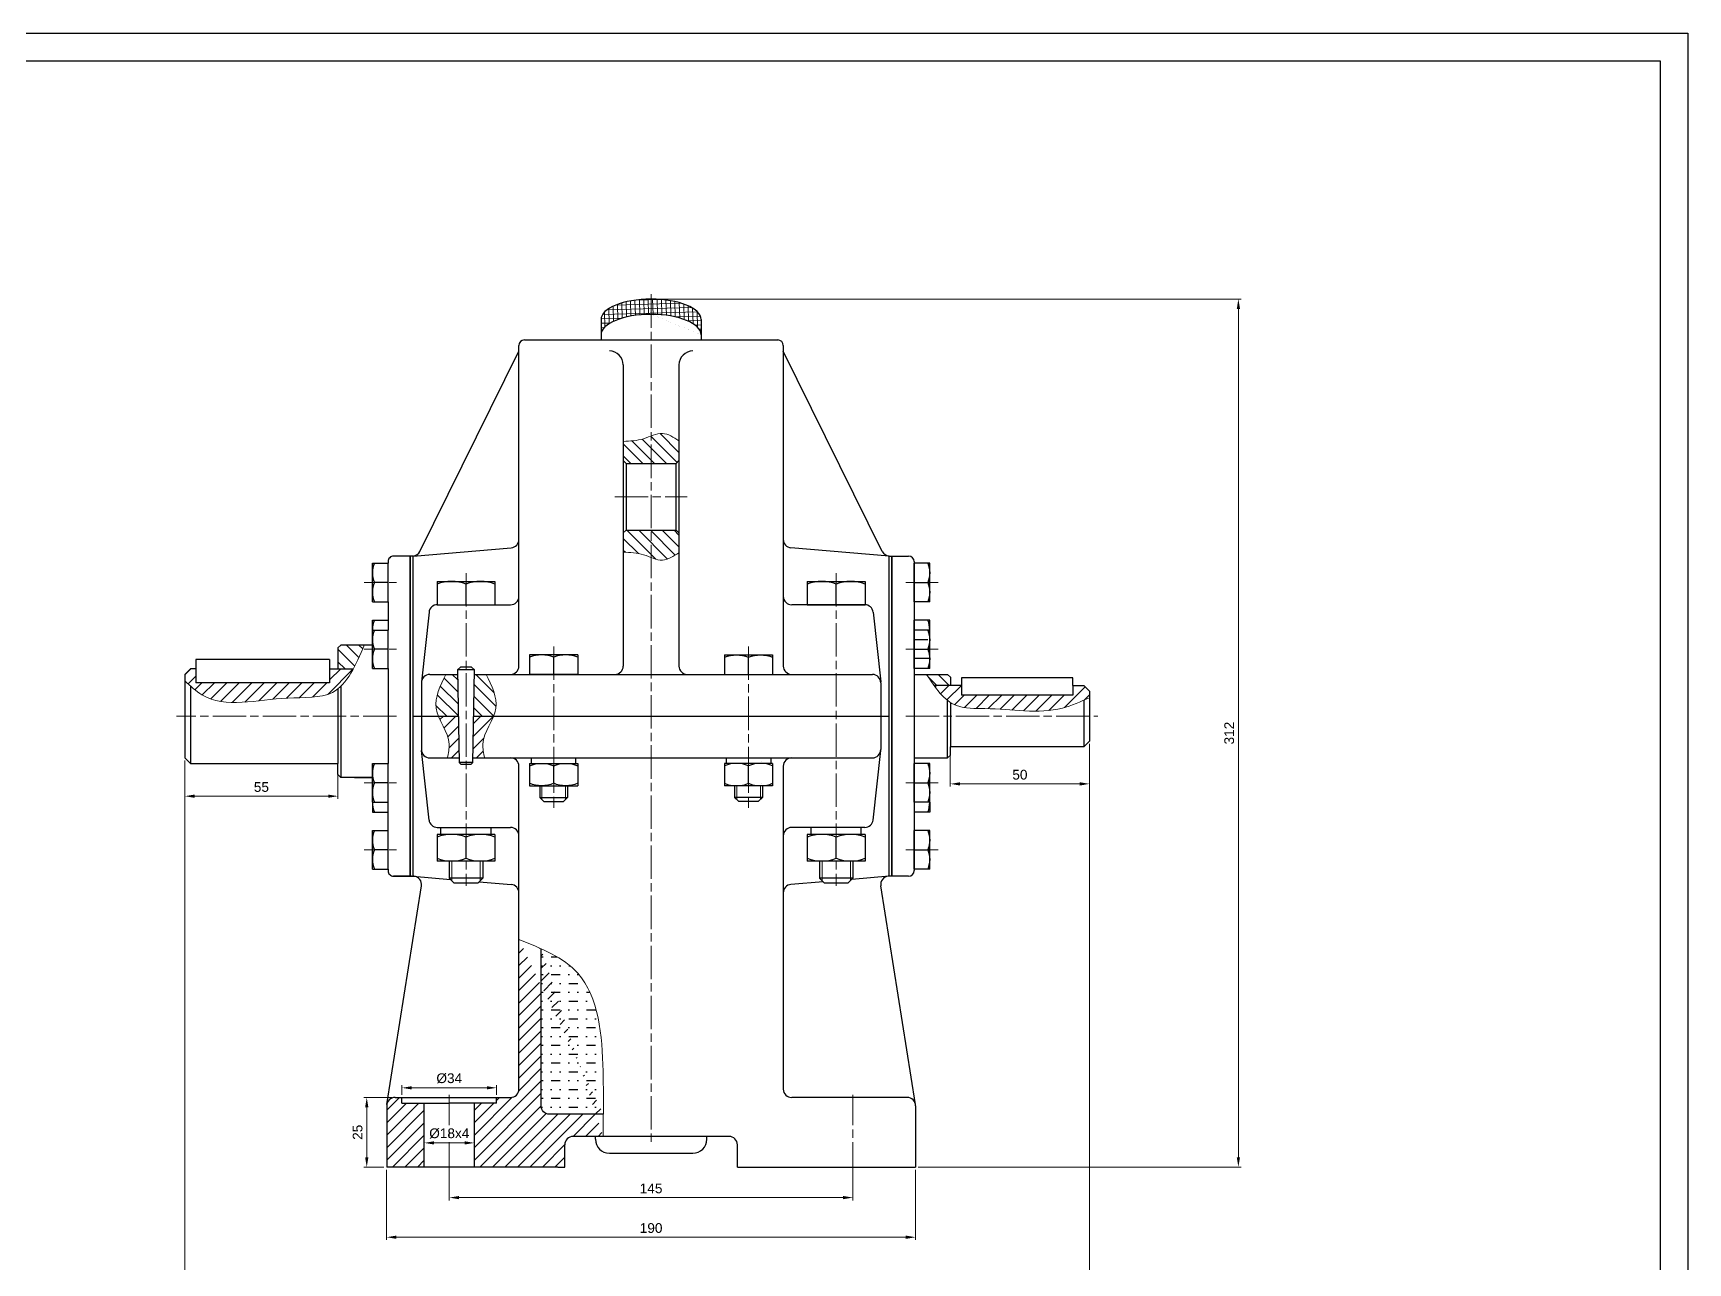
# Paper-space layout 'A0' of a CAD drawing. Header units: millimetres. Extents: x 0 to 1189, y 0 to 841.
# Drawn here: x 594 to 1189, y 399 to 841 of the extents above; entities that cross this region are included whole.
import ezdxf

# ---------------------------------------------------------------- set-up
doc = ezdxf.new("R2010")
doc.units = ezdxf.units.MM
doc.header["$PDMODE"] = 35
for name, pattern in [('AM_ISO02W050', [7.5, 6, -1.5]), ('AM_ISO08W050', [18, 12, -1.5, 3, -1.5]), ('AM_ISO08W050x2', [9, 6, -0.75, 1.5, -0.75])]:
    doc.linetypes.add(name, pattern=pattern)
doc.layers.get('0').update_dxf_attribs({"lineweight": 30})
for name, color, linetype, lineweight in [('AM_0', 7, 'Continuous', 30), ('AM_3', 6, 'AM_ISO02W050', 13), ('AM_7', 4, 'AM_ISO08W050', 13), ('AM_8', 1, 'Continuous', 15), ('manh', 2, 'Continuous', 13), ('net dam', 7, 'Continuous', 30), ('net manh', 2, 'Continuous', 13), ('NetMatCat', 1, 'AM_ISO08W050', 13), ('nét thấy', 7, 'Continuous', 30)]:
    doc.layers.add(name, color=color, linetype=linetype, lineweight=lineweight)
doc.styles.add('Annotative', font='arial.ttf')
doc.dimstyles.new('aaaa$0', dxfattribs={"dimtxt": 3.5, "dimasz": 3.5, "dimexe": 1, "dimexo": 1, "dimgap": 1.5, "dimtad": 1, "dimdsep": 46, "dimtxsty": 'Annotative', "dimcen": 0, "dimclrd": 66, "dimclre": 66, "dimclrt": 2, "dimadec": 0, "dimazin": 2, "dimtp": 0.1, "dimtm": 0.1, "dimtfac": 0.71, "dimtmove": 0, "dimatfit": 3, "dimfxl": 1, "dimlwd": 5, "dimlwe": 5, "dimarcsym": 1})
doc.dimstyles.new('AM_ISO$0', dxfattribs={"dimtxt": 3.5, "dimasz": 3.5, "dimexe": 1, "dimexo": 1, "dimgap": 1.5, "dimtad": 1, "dimdsep": 46, "dimtxsty": 'Annotative', "dimcen": 0, "dimclrd": 66, "dimclre": 66, "dimclrt": 2, "dimadec": 0, "dimazin": 2, "dimtp": 0.1, "dimtm": 0.1, "dimtfac": 0.71, "dimtmove": 0, "dimatfit": 3, "dimfxl": 1, "dimtfillclr": 5, "dimlwd": 13, "dimlwe": 13, "dimarcsym": 1})
pattern_1 = [(135, (-4430.9117, -284.6103), (-2.1213203, -2.1213203), [])]
pattern_2 = [(45, (-4430.9117, -284.6103), (-2.245064, 2.245064), [])]
pattern_3 = [(135, (-4430.9117, -284.6103), (-2.245064, -2.245064), [])]

# ---------------------------------------------------------------- blocks, each defined once
blk = doc.blocks.new('èwè')
for p, q in [((-8, -8.66), (-8, 8.66)), ((0, 8.66), (-8, 8.66)), ((-7.14, 0), (-0.84, 0)), ((0, -8.66), (-8, -8.66))]:
    blk.add_line(p, q)
for centre, start, end in [((3.36, 4.33), 157.5879, 202.4121), ((-11.34, 4.33), 337.5879, 22.4121), ((3.36, -4.33), 157.5879, 202.4121), ((-11.34, -4.33), 337.5879, 22.4121)]:
    blk.add_arc(centre, 11.36, start, end)
at = {"layer": 'AM_0'}
blk.add_line((0, -8.66), (0, 8.66), dxfattribs=at)
blk = doc.blocks.new('dfdsf')
for p, q in [((-81.03, 5), (-82.53, 3.5)), ((-81.03, -5), (-81.03, 5)), ((-75.95, 5), (-81.03, 5)), ((7.8, 8.66), (0.8, 8.66)), ((0.8, 8.66), (0.8, -8.66)), ((7.8, 8.66), (7.8, -8.66)), ((-82.53, -3.5), (-82.53, 3.5)), ((0.8, 0), (6.94, 0)), ((-81.03, -5), (-82.53, -3.5)), ((-75.95, -5), (-81.03, -5)), ((7.8, -8.66), (0.8, -8.66))]:
    blk.add_line(p, q)
for centre in [(-3.56, 4.33), (-3.56, -4.33)]:
    blk.add_arc(centre, 11.36, 337.5879, 22.4121)
at = {"layer": 'manh'}
for p, q in [((-75.95, 4.25), (-81.78, 4.25)), ((-75.95, -4.25), (-81.78, -4.25))]:
    blk.add_line(p, q, dxfattribs=at)
blk = doc.blocks.new('dfdfeffdf')
for p, q in [((10.39, 8.4), (-10.39, 8.4)), ((-10.39, 8.4), (-10.39, 0)), ((0, 0), (0, 7.37)), ((10.39, 8.4), (10.39, 0)), ((10.39, 0), (-10.39, 0)), ((-6, -48), (-6, -53.06)), ((6, -48), (6, -53.06)), ((-6, -53.06), (6, -53.06)), ((-6, -53.06), (-4.2, -54.86)), ((-4.2, -54.86), (4.2, -54.86)), ((6, -53.06), (4.2, -54.86))]:
    blk.add_line(p, q)
for centre in [(-5.2, -5.23), (5.2, -5.23)]:
    blk.add_arc(centre, 13.63, 67.58788, 112.41212)
at = {"layer": 'manh'}
for p, q in [((-5.1, -48), (-5.1, -53.96)), ((5.1, -48), (5.1, -53.96))]:
    blk.add_line(p, q, dxfattribs=at)
at = {"layer": 'net dam', "xscale": -1.199999999999999, "yscale": 1.199999999999999, "zscale": 1.199999999999999, "rotation": 270}
blk.add_blockref('èwè', (0, -38.4), dxfattribs=at)
blk = doc.blocks.new('sfsdfsfds')
for p, q in [((-2.03, -4.88), (-3, -5.86)), ((3, -5.86), (-3, -5.86)), ((-3, -5.86), (-2.5, -39.18)), ((2.03, -4.88), (-2.03, -4.88)), ((2.03, -4.88), (3, -5.86)), ((2.5, -39.18), (3, -5.86)), ((2.5, -39.17), (-2.5, -39.18)), ((-2.5, -39.18), (-1.79, -39.89)), ((1.79, -39.89), (-1.79, -39.89)), ((2.5, -39.18), (1.79, -39.89))]:
    blk.add_line(p, q)
blk = doc.blocks.new('*D217')
at = {"color": 66, "linetype": 'ByBlock', "lineweight": 13, "transparency": 16777216}
for p, q in [((735.02, 441.71), (735.02, 441.33)), ((738.52, 442.33), (749.52, 442.33)), ((753.02, 441.71), (753.02, 441.33))]:
    blk.add_line(p, q, dxfattribs=at)
at = {"color": 66, "transparency": 16777216}
for points in [[(738.52, 442.91), (738.52, 441.75), (735.02, 442.33)], [(749.52, 442.91), (749.52, 441.75), (753.02, 442.33)]]:
    blk.add_solid(points, dxfattribs=at)
at = {"layer": 'Defpoints', "color": 0, "transparency": 16777216}
for p in [(735.02, 442.71), (753.02, 442.71), (753.02, 442.33)]:
    blk.add_point(p, dxfattribs=at)
at = {"color": 2, "transparency": 16777216, "insert": (744.02, 445.72), "char_height": 3.5, "attachment_point": 5, "style": 'Annotative'}
blk.add_mtext('%%C18x4', dxfattribs=at)
blk = doc.blocks.new('*D214')
at = {"color": 66, "linetype": 'ByBlock', "lineweight": 13, "transparency": 16777216}
for p, q in [((744.02, 432.64), (744.02, 421.68)), ((889.02, 432.64), (889.02, 421.68)), ((747.52, 422.68), (885.52, 422.68))]:
    blk.add_line(p, q, dxfattribs=at)
at = {"color": 66, "transparency": 16777216}
for points in [[(747.52, 423.26), (747.52, 422.1), (744.02, 422.68)], [(885.52, 423.26), (885.52, 422.1), (889.02, 422.68)]]:
    blk.add_solid(points, dxfattribs=at)
at = {"layer": 'Defpoints', "color": 0, "transparency": 16777216}
for p in [(744.02, 433.64), (889.02, 433.64), (889.02, 422.68)]:
    blk.add_point(p, dxfattribs=at)
at = {"color": 2, "transparency": 16777216, "insert": (816.52, 425.97), "char_height": 3.5, "attachment_point": 5, "style": 'Annotative'}
blk.add_mtext('145', dxfattribs=at)
blk = doc.blocks.new('*D220')
at = {"color": 66, "lineweight": 5, "transparency": 16777216}
for p, q in [((727.02, 459.64), (727.02, 463.12)), ((730.52, 462.12), (757.52, 462.12)), ((761.02, 459.64), (761.02, 463.12))]:
    blk.add_line(p, q, dxfattribs=at)
at = {"color": 66, "transparency": 16777216}
for points in [[(730.52, 462.7), (730.52, 461.54), (727.02, 462.12)], [(757.52, 462.7), (757.52, 461.54), (761.02, 462.12)]]:
    blk.add_solid(points, dxfattribs=at)
at = {"layer": 'Defpoints', "color": 0, "transparency": 16777216}
for p in [(727.02, 458.64), (761.02, 462.12), (761.02, 458.64)]:
    blk.add_point(p, dxfattribs=at)
at = {"color": 2, "transparency": 16777216, "insert": (744.02, 465.5), "char_height": 3.5, "attachment_point": 5, "style": 'Annotative'}
blk.add_mtext('%%C34', dxfattribs=at)
blk = doc.blocks.new('*D221')
at = {"color": 66, "lineweight": 5, "transparency": 16777216}
for p, q in [((721.52, 432.64), (721.52, 407.45)), ((911.52, 432.64), (911.52, 407.45)), ((725.02, 408.45), (908.02, 408.45))]:
    blk.add_line(p, q, dxfattribs=at)
at = {"color": 66, "transparency": 16777216}
for points in [[(725.02, 409.03), (725.02, 407.86), (721.52, 408.45)], [(908.02, 409.03), (908.02, 407.86), (911.52, 408.45)]]:
    blk.add_solid(points, dxfattribs=at)
at = {"layer": 'Defpoints', "color": 0, "transparency": 16777216}
for p in [(721.52, 433.64), (911.52, 433.64), (911.52, 408.45)]:
    blk.add_point(p, dxfattribs=at)
at = {"color": 2, "transparency": 16777216, "insert": (816.52, 411.73), "char_height": 3.5, "attachment_point": 5, "style": 'Annotative'}
blk.add_mtext('190', dxfattribs=at)
blk = doc.blocks.new('*D223')
at = {"color": 66, "lineweight": 5, "transparency": 16777216}
for p, q in [((817.52, 745.44), (1028.51, 745.44)), ((1027.51, 741.94), (1027.51, 437.14)), ((912.52, 433.64), (1028.51, 433.64))]:
    blk.add_line(p, q, dxfattribs=at)
at = {"color": 66, "transparency": 16777216}
for points in [[(1026.93, 741.94), (1028.09, 741.94), (1027.51, 745.44)], [(1026.93, 437.14), (1028.09, 437.14), (1027.51, 433.64)]]:
    blk.add_solid(points, dxfattribs=at)
at = {"layer": 'Defpoints', "color": 0, "transparency": 16777216}
for p in [(816.52, 745.44), (911.52, 433.64), (1027.51, 433.64)]:
    blk.add_point(p, dxfattribs=at)
at = {"color": 2, "transparency": 16777216, "insert": (1024.22, 589.54), "char_height": 3.5, "attachment_point": 5, "rotation": 90, "style": 'Annotative'}
blk.add_mtext('312', dxfattribs=at)
blk = doc.blocks.new('*D225')
at = {"color": 66, "lineweight": 5, "transparency": 16777216}
for p, q in [((723.52, 458.64), (713.37, 458.64)), ((714.37, 455.14), (714.37, 437.14)), ((720.52, 433.64), (713.37, 433.64))]:
    blk.add_line(p, q, dxfattribs=at)
at = {"color": 66, "transparency": 16777216}
for points in [[(713.79, 455.14), (714.96, 455.14), (714.37, 458.64)], [(713.79, 437.14), (714.96, 437.14), (714.37, 433.64)]]:
    blk.add_solid(points, dxfattribs=at)
at = {"layer": 'Defpoints', "color": 0, "transparency": 16777216}
for p in [(724.52, 458.64), (714.37, 433.64), (721.52, 433.64)]:
    blk.add_point(p, dxfattribs=at)
at = {"color": 2, "transparency": 16777216, "insert": (711.09, 446.14), "char_height": 3.5, "attachment_point": 5, "rotation": 90, "style": 'Annotative'}
blk.add_mtext('25', dxfattribs=at)
blk = doc.blocks.new('đeade')
for p, q in [((-6.93, 5.6), (6.93, 5.6)), ((-6.93, 5.6), (-6.93, 0)), ((-6.93, 0), (6.93, 0)), ((0, 0), (0, 4.91)), ((6.93, 5.6), (6.93, 0))]:
    blk.add_line(p, q)
for centre in [(-3.46, -3.49), (3.46, -3.49)]:
    blk.add_arc(centre, 9.09, 67.58788, 112.41212)
blk = doc.blocks.new('*D227')
at = {"layer": 'AM_8', "color": 66, "lineweight": 5, "transparency": 16777216}
for p, q in [((649.02, 579.64), (649.02, 565.88)), ((704.02, 577.64), (704.02, 565.88)), ((700.52, 566.88), (652.52, 566.88))]:
    blk.add_line(p, q, dxfattribs=at)
at = {"layer": 'AM_8', "color": 66, "transparency": 16777216}
for points in [[(652.52, 567.46), (652.52, 566.3), (649.02, 566.88)], [(700.52, 567.46), (700.52, 566.3), (704.02, 566.88)]]:
    blk.add_solid(points, dxfattribs=at)
at = {"layer": 'Defpoints', "color": 0, "transparency": 16777216}
for p in [(649.02, 580.64), (704.02, 578.64), (649.02, 566.88)]:
    blk.add_point(p, dxfattribs=at)
at = {"layer": 'AM_8', "color": 2, "transparency": 16777216, "insert": (676.52, 570.16), "char_height": 3.5, "attachment_point": 5, "style": 'Annotative'}
blk.add_mtext('55', dxfattribs=at)
blk = doc.blocks.new('*D228')
at = {"layer": 'AM_8', "color": 66, "lineweight": 5, "transparency": 16777216}
for p, q in [((924.02, 583.64), (924.02, 570.3)), ((974.02, 585.64), (974.02, 570.3)), ((927.52, 571.3), (970.52, 571.3))]:
    blk.add_line(p, q, dxfattribs=at)
at = {"layer": 'AM_8', "color": 66, "transparency": 16777216}
for points in [[(927.52, 571.88), (927.52, 570.71), (924.02, 571.3)], [(970.52, 571.88), (970.52, 570.71), (974.02, 571.3)]]:
    blk.add_solid(points, dxfattribs=at)
at = {"layer": 'Defpoints', "color": 0, "transparency": 16777216}
for p in [(924.02, 584.64), (974.02, 586.64), (974.02, 571.3)]:
    blk.add_point(p, dxfattribs=at)
at = {"layer": 'AM_8', "color": 2, "transparency": 16777216, "insert": (949.02, 574.58), "char_height": 3.5, "attachment_point": 5, "style": 'Annotative'}
blk.add_mtext('50', dxfattribs=at)
blk = doc.blocks.new('*D216')
at = {"layer": 'AM_8', "color": 66, "lineweight": 5, "transparency": 16777216}
for p, q in [((974.02, 585.64), (974.02, 387.63)), ((649.02, 579.64), (649.02, 387.63)), ((652.52, 388.63), (970.52, 388.63))]:
    blk.add_line(p, q, dxfattribs=at)
at = {"layer": 'AM_8', "color": 66, "transparency": 16777216}
for points in [[(652.52, 389.21), (652.52, 388.05), (649.02, 388.63)], [(970.52, 389.21), (970.52, 388.05), (974.02, 388.63)]]:
    blk.add_solid(points, dxfattribs=at)
at = {"layer": 'Defpoints', "color": 0, "transparency": 16777216}
for p in [(974.02, 586.64), (649.02, 580.64), (974.02, 388.63)]:
    blk.add_point(p, dxfattribs=at)
at = {"layer": 'AM_8', "color": 2, "transparency": 16777216, "insert": (811.52, 391.92), "char_height": 3.5, "attachment_point": 5, "style": 'Annotative'}
blk.add_mtext('325', dxfattribs=at)

psp = doc.layouts.new('A0')

# ---------------------------------------------------------------- hatches: boundary and pattern name
at = {"lineweight": 13, "ltscale": 10, "transparency": 33554687}
h = psp.add_hatch(dxfattribs=at)
h.set_pattern_fill('ANSI37', color=1, scale=0.5, angle=46.637213)
h.set_pattern_definition([(91.637213, (-4430.9117, -284.6103), (-1.58685193, -0.04535625), []), (181.637213, (-4430.9117, -284.6103), (0.04535625, -1.58685193), [])])
edge = h.paths.add_edge_path()
edge.add_ellipse((816.524, 738.109), major_axis=(-18, 0), ratio=0.4074074, start_angle=270, end_angle=360)
edge.add_line((798.524, 738.109), (798.524, 732.63))
edge.add_ellipse((816.524, 732.63), major_axis=(-18, 0), ratio=0.4074074, start_angle=270, end_angle=360, ccw=False)
edge.add_line((816.524, 739.963), (816.524, 745.443))
edge = h.paths.add_edge_path()
edge.add_ellipse((816.524, 738.109), major_axis=(-18, 0), ratio=0.4074074, start_angle=180, end_angle=270)
edge.add_line((816.524, 745.443), (816.524, 739.963))
edge.add_ellipse((816.524, 732.63), major_axis=(-18, 0), ratio=0.4074074, start_angle=180, end_angle=270, ccw=False)
edge.add_line((834.524, 732.63), (834.524, 738.109))
at = {"layer": 'AM_8'}
h = psp.add_hatch(dxfattribs=at)
h.set_pattern_fill('_U', color=256, scale=3, angle=135, style=0, pattern_type=0)
h.set_pattern_definition(pattern_1)
edge = h.paths.add_edge_path()
edge.add_line((816.524, 662.439), (807.524, 662.439))
edge.add_line((807.524, 662.439), (806.524, 661.439))
edge.add_line((806.524, 661.439), (806.524, 654.528))
edge.add_spline(control_points=[(806.524, 654.528), (808.968, 654.424), (812.327, 654.281), (815.631, 652.936), (816.524, 652.598)], knot_values=[0, 0, 0, 0, 7.362757, 10.1220846, 10.1220846, 10.1220846, 10.1220846], degree=3, periodic=0)
edge.add_line((816.524, 652.598), (816.524, 662.439))
edge = h.paths.add_edge_path()
edge.add_line((826.524, 661.439), (825.524, 662.439))
edge.add_line((825.524, 662.439), (816.524, 662.439))
edge.add_line((816.524, 662.439), (816.524, 652.598))
edge.add_spline(control_points=[(816.524, 652.598), (817.919, 652.071), (821.358, 650.932), (824.587, 653.072), (826.524, 654.355)], knot_values=[10.1220846, 10.1220846, 10.1220846, 10.1220846, 14.4335797, 20.8978531, 20.8978531, 20.8978531, 20.8978531], degree=3, periodic=0)
edge.add_line((826.524, 654.355), (826.524, 661.439))
edge = h.paths.add_edge_path()
edge.add_spline(control_points=[(816.524, 696.28), (815.631, 695.942), (812.327, 694.596), (808.968, 694.454), (806.524, 694.35)], knot_values=[0, 0, 0, 0, 2.7593275, 10.1220846, 10.1220846, 10.1220846, 10.1220846], degree=3, periodic=0)
edge.add_line((806.524, 694.35), (806.524, 687.439))
edge.add_line((806.524, 687.439), (807.524, 686.439))
edge.add_line((807.524, 686.439), (816.524, 686.439))
edge.add_line((816.524, 686.439), (816.524, 696.28))
edge = h.paths.add_edge_path()
edge.add_spline(control_points=[(826.524, 694.522), (824.587, 695.806), (821.358, 697.946), (817.919, 696.807), (816.524, 696.28)], knot_values=[10.1220846, 10.1220846, 10.1220846, 10.1220846, 16.5863579, 20.8978531, 20.8978531, 20.8978531, 20.8978531], degree=3, periodic=0)
edge.add_line((816.524, 696.28), (816.524, 686.439))
edge.add_line((816.524, 686.439), (825.524, 686.439))
edge.add_line((825.524, 686.439), (826.524, 687.439))
edge.add_line((826.524, 687.439), (826.524, 694.522))
h = psp.add_hatch(dxfattribs=at)
h.set_pattern_fill('ANSI31', color=1, angle=90)
h.set_pattern_definition(pattern_3)
edge = h.paths.add_edge_path()
edge.add_spline(control_points=[(709.584, 612.643), (711.003, 615.277), (712.244, 618.217), (713.486, 621.156)], knot_values=[66.8970346, 66.8970346, 66.8970346, 66.8970346, 75.3921227, 75.3921227, 75.3921227, 75.3921227], degree=3, periodic=0)
edge.add_line((713.486, 621.156), (705.024, 621.156))
edge.add_line((705.024, 621.156), (704.024, 620.156))
edge.add_line((704.024, 620.156), (704.024, 612.643))
edge.add_line((704.024, 612.643), (709.584, 612.643))
h = psp.add_hatch(dxfattribs=at)
h.set_pattern_fill('_U', color=256, scale=3, angle=135, style=0, pattern_type=0)
h.set_pattern_definition(pattern_1)
edge = h.paths.add_edge_path()
edge.add_line((747.049, 610.643), (742.795, 610.643))
edge.add_spline(control_points=[(742.795, 610.643), (740.75, 606.529), (738.223, 601.446), (739.755, 596.571), (740.126, 595.643)], knot_values=[0, 0, 0, 0, 12.6902187, 15.6821801, 15.6821801, 15.6821801, 15.6821801], degree=3, periodic=0)
edge.add_line((740.126, 595.643), (747.274, 595.643))
edge.add_line((747.274, 595.643), (747.049, 610.643))
edge = h.paths.add_edge_path()
edge.add_spline(control_points=[(759.923, 595.643), (760.294, 596.571), (761.826, 601.446), (759.298, 606.529), (757.253, 610.643)], knot_values=[0, 0, 0, 0, 2.9919614, 15.6821801, 15.6821801, 15.6821801, 15.6821801], degree=3, periodic=0)
edge.add_line((757.253, 610.643), (753, 610.643))
edge.add_line((753, 610.643), (752.775, 595.643))
edge.add_line((752.775, 595.643), (759.923, 595.643))
h = psp.add_hatch(dxfattribs=at)
h.set_pattern_fill('ANSI31', color=1, angle=90)
h.set_pattern_definition(pattern_3)
edge = h.paths.add_edge_path()
edge.add_spline(control_points=[(915.428, 610.643), (916.325, 609.286), (917.222, 607.929), (918.152, 606.643)], knot_values=[59.6382791, 59.6382791, 59.6382791, 59.6382791, 64.102657, 64.102657, 64.102657, 64.102657], degree=3, periodic=0)
edge.add_line((918.152, 606.643), (924.024, 606.643))
edge.add_line((924.024, 606.643), (924.024, 609.643))
edge.add_line((924.024, 609.643), (923.024, 610.643))
edge.add_line((923.024, 610.643), (915.428, 610.643))
at = {"layer": 'NetMatCat'}
h = psp.add_hatch(dxfattribs=at)
h.set_pattern_fill('ANSI31', color=1, style=0)
h.set_pattern_definition(pattern_2)
edge = h.paths.add_edge_path()
edge.add_line((653.024, 607.643), (653.024, 612.643))
edge.add_line((653.024, 612.643), (651.024, 612.643))
edge.add_line((651.024, 612.643), (649.024, 610.643))
edge.add_line((649.024, 610.643), (649.024, 608.264))
edge.add_spline(control_points=[(649.024, 608.264), (651.014, 606.429), (660.771, 597.43), (680.669, 603.295), (702.054, 601.622), (707.583, 608.925), (709.584, 612.643)], knot_values=[0, 0, 0, 0, 7.8981477, 38.7314043, 54.907127, 66.8970346, 66.8970346, 66.8970346, 66.8970346], degree=3, periodic=0)
edge.add_line((709.584, 612.643), (701.024, 612.643))
edge.add_line((701.024, 612.643), (701.024, 607.643))
edge.add_line((701.024, 607.643), (653.024, 607.643))
h = psp.add_hatch(dxfattribs=at)
h.set_pattern_fill('ANSI31', color=1, style=0)
h.set_pattern_definition(pattern_2)
edge = h.paths.add_edge_path()
edge.add_spline(control_points=[(918.152, 606.643), (920.472, 603.435), (925.334, 598.11), (942.716, 598.853), (958.981, 595.562), (970.797, 600.826), (974.024, 602.263)], knot_values=[0, 0, 0, 0, 11.1316702, 21.3988439, 49.1933154, 59.6382791, 59.6382791, 59.6382791, 59.6382791], degree=3, periodic=0)
edge.add_line((974.024, 602.263), (974.024, 604.643))
edge.add_line((974.024, 604.643), (972.024, 606.643))
edge.add_line((972.024, 606.643), (968.024, 606.643))
edge.add_line((968.024, 606.643), (968.024, 603.143))
edge.add_line((968.024, 603.143), (955.482, 603.143))
edge.add_line((955.482, 603.143), (928.024, 603.143))
edge.add_line((928.024, 603.143), (928.024, 606.643))
edge.add_line((928.024, 606.643), (918.152, 606.643))
h = psp.add_hatch(dxfattribs=at)
h.set_pattern_fill('ANSI31', color=1, style=0)
h.set_pattern_definition(pattern_2)
edge = h.paths.add_edge_path()
edge.add_line((747.274, 595.643), (740.126, 595.643))
edge.add_spline(control_points=[(740.126, 595.643), (741.447, 592.338), (744.858, 587.531), (743.69, 582.311), (743.317, 580.643)], knot_values=[15.6821801, 15.6821801, 15.6821801, 15.6821801, 26.3413874, 31.3451635, 31.3451635, 31.3451635, 31.3451635], degree=3, periodic=0)
edge.add_line((743.317, 580.643), (747.499, 580.643))
edge.add_line((747.499, 580.643), (747.274, 595.643))
edge = h.paths.add_edge_path()
edge.add_line((752.55, 580.643), (756.731, 580.643))
edge.add_spline(control_points=[(756.731, 580.643), (756.358, 582.311), (755.19, 587.531), (758.601, 592.338), (759.923, 595.643)], knot_values=[15.6821801, 15.6821801, 15.6821801, 15.6821801, 20.6859562, 31.3451635, 31.3451635, 31.3451635, 31.3451635], degree=3, periodic=0)
edge.add_line((759.923, 595.643), (752.775, 595.643))
edge.add_line((752.775, 595.643), (752.55, 580.643))
h = psp.add_hatch(dxfattribs=at)
h.set_pattern_fill('ANSI31', color=1, style=0)
h.set_pattern_definition(pattern_2)
h.paths.add_polyline_path([(721.524, 433.643), (735.024, 433.643), (735.024, 456.643), (727.024, 456.643), (727.024, 458.643), (724.524, 458.643, 0.4142136), (721.524, 455.643)])
edge = h.paths.add_edge_path()
edge.add_line((777.024, 455.643), (777.024, 512.068))
edge.add_spline(control_points=[(799.268, 444.643), (799.378, 452.295), (799.657, 471.748), (797.045, 504.201), (777.068, 512.208), (769.024, 515.432)], knot_values=[0, 0, 0, 0, 23.5098602, 59.7681577, 84.210122, 84.210122, 84.210122, 84.210122], degree=3, periodic=0)
edge.add_line((769.024, 515.432), (769.024, 461.643))
edge.add_arc((766.024, 461.643), 3, -90, 0, ccw=False)
edge.add_line((766.024, 458.643), (764.024, 458.643))
edge.add_line((764.024, 458.643), (761.024, 458.643))
edge.add_line((761.024, 458.643), (761.024, 456.643))
edge.add_line((761.024, 456.643), (753.024, 456.643))
edge.add_line((753.024, 456.643), (753.024, 433.643))
edge.add_line((753.024, 433.643), (783.024, 433.643))
edge.add_line((783.024, 433.643), (785.524, 433.643))
edge.add_line((785.524, 433.643), (785.524, 441.643))
edge.add_arc((788.524, 441.643), 3, 90, 180, ccw=False)
edge.add_line((788.524, 444.643), (799.268, 444.643))
edge.add_spline(control_points=[(799.268, 444.643), (799.378, 452.295), (799.657, 471.748), (797.045, 504.201), (777.068, 512.208), (769.024, 515.432)], knot_values=[0, 0, 0, 0, 23.5098602, 59.7681577, 84.210122, 84.210122, 84.210122, 84.210122], degree=3, periodic=0)
edge.add_line((799.367, 452.643), (780.024, 452.643))
edge.add_arc((780.024, 455.643), 3, 180, 270, ccw=False)
at = {"layer": 'nét thấy'}
h = psp.add_hatch(dxfattribs=at)
h.set_pattern_fill('MUDST', color=4, scale=0.5, style=0)
h.set_pattern_definition([(3e-14, (-3461.1648, -284.6103), (6.35, 3.175), [3.175, -3.175, 0, -3.175, 0, -3.175])])
edge = h.paths.add_edge_path()
edge.add_arc((780.024, 455.643), 3, 180, 270)
edge.add_line((780.024, 452.643), (799.367, 452.643))
edge.add_spline(control_points=[(799.268, 444.643), (799.378, 452.295), (799.657, 471.748), (797.045, 504.201), (777.068, 512.208), (769.024, 515.432)], knot_values=[0, 0, 0, 0, 23.5098602, 59.7681577, 84.210122, 84.210122, 84.210122, 84.210122], degree=3, periodic=0)
edge.add_line((777.024, 512.068), (777.024, 455.643))

# ---------------------------------------------------------------- linework, layer by layer
for p, q in [((0, 841), (1189, 841)), ((20, 831), (1179, 831)), ((798.524, 738.109), (798.524, 730.766)), ((834.524, 738.109), (834.524, 730.766)), ((733.461, 654.803), (769.024, 726.724)), ((769.024, 613.643), (769.024, 728.766)), ((771.024, 730.766), (862.024, 730.766)), ((864.024, 728.766), (864.024, 613.643)), ((899.587, 654.803), (864.024, 726.724)), ((806.524, 721.817), (806.524, 613.643)), ((826.524, 721.817), (826.524, 613.643)), ((806.524, 687.439), (807.524, 686.439)), ((807.524, 686.439), (825.524, 686.439)), ((807.524, 686.439), (807.524, 662.439)), ((826.524, 687.439), (825.524, 686.439)), ((825.524, 662.439), (825.524, 686.439)), ((807.524, 662.439), (806.524, 661.439)), ((807.524, 662.439), (825.524, 662.439)), ((825.524, 662.439), (826.524, 661.439)), ((731.024, 653.143), (766.276, 656.116)), ((902.024, 653.143), (866.772, 656.116)), ((722.024, 651.143), (722.024, 650.571)), ((730.024, 653.143), (724.024, 653.143)), ((730.024, 538.143), (730.024, 653.143)), ((731.024, 538.143), (731.024, 653.143)), ((902.024, 538.143), (902.024, 653.143)), ((903.024, 538.143), (903.024, 653.143)), ((903.024, 653.143), (909.024, 653.143)), ((911.024, 651.143), (911.024, 540.143)), ((722.024, 636.715), (722.024, 626.571)), ((736.736, 632.964), (734.042, 607.964)), ((739.718, 635.643), (766.024, 635.643)), ((893.417, 635.643), (867.024, 635.643)), ((896.313, 632.964), (899.007, 607.964)), ((716.425, 626.571), (716.424, 630.15)), ((716.424, 630.15), (722.024, 630.15)), ((916.624, 630.15), (911.024, 630.15)), ((911.024, 616.293), (911.024, 630.15)), ((916.624, 626.571), (916.624, 630.15)), ((705.024, 621.156), (704.024, 620.156)), ((704.024, 620.156), (704.024, 612.643)), ((716.424, 621.156), (705.024, 621.156)), ((911.024, 623.221), (915.938, 623.221)), ((651.024, 612.643), (649.024, 610.643)), ((653.024, 612.643), (651.024, 612.643)), ((701.024, 615.943), (653.024, 615.943)), ((653.024, 615.943), (653.024, 607.643)), ((701.024, 615.943), (701.024, 607.643)), ((701.024, 612.643), (709.584, 612.643)), ((722.024, 612.715), (722.024, 578.571)), ((916.624, 616.293), (911.024, 616.293)), ((649.024, 610.643), (649.024, 580.643)), ((651.024, 606.446), (651.024, 578.643)), ((701.024, 607.643), (653.024, 607.643)), ((734.024, 607.643), (734.024, 583.643)), ((737.024, 610.643), (747.095, 610.643)), ((752.954, 610.643), (896.024, 610.643)), ((899.024, 607.643), (899.024, 583.643)), ((911.024, 610.643), (923.024, 610.643)), ((911.024, 610.643), (911.024, 580.643)), ((928.024, 606.643), (918.152, 606.643)), ((923.024, 610.643), (924.024, 609.643)), ((924.024, 609.643), (924.024, 606.643)), ((968.024, 609.443), (928.024, 609.443)), ((928.024, 609.443), (928.024, 603.143)), ((968.024, 606.643), (968.024, 609.443)), ((968.024, 606.643), (968.024, 603.143)), ((704.024, 605.464), (704.024, 578.643)), ((705.024, 606.33), (705.024, 573.643)), ((923.024, 580.643), (923.024, 601.289)), ((924.024, 600.573), (924.024, 584.643)), ((955.482, 603.143), (928.024, 603.143)), ((968.024, 603.143), (955.482, 603.143)), ((972.024, 601.378), (972.024, 584.643)), ((731.024, 595.643), (747.279, 595.643)), ((752.769, 595.643), (902.024, 595.643)), ((736.736, 558.322), (734.042, 583.322)), ((896.313, 558.322), (899.007, 583.322)), ((924.024, 581.643), (924.024, 584.643)), ((649.024, 580.643), (651.024, 578.643)), ((651.024, 578.643), (704.024, 578.643)), ((704.024, 574.643), (704.024, 578.643)), ((737.024, 580.643), (747.499, 580.643)), ((752.549, 580.643), (896.024, 580.643)), ((769.024, 461.643), (769.024, 577.643)), ((773.524, 578.643), (773.524, 580.643)), ((789.524, 578.643), (789.524, 580.643)), ((843.524, 580.643), (843.524, 578.643)), ((859.524, 580.643), (859.524, 578.643)), ((864.024, 577.643), (864.024, 461.643)), ((911.024, 580.643), (923.024, 580.643)), ((924.024, 581.643), (923.024, 580.643)), ((704.024, 574.643), (705.024, 573.643)), ((716.424, 573.643), (705.024, 573.643)), ((710.024, 573.643), (716.424, 573.643)), ((716.425, 564.715), (716.424, 561.136)), ((716.424, 561.136), (722.024, 561.136)), ((722.024, 554.571), (722.024, 564.715)), ((916.624, 561.136), (911.024, 561.136)), ((916.624, 564.715), (916.624, 561.136)), ((739.718, 555.643), (766.024, 555.643)), ((893.33, 555.643), (867.024, 555.643)), ((874.024, 553.143), (874.024, 555.643)), ((892.024, 553.143), (892.024, 555.643)), ((722.024, 540.715), (722.024, 540.143)), ((730.404, 538.143), (724.02, 538.143)), ((724.021, 538.143), (730.024, 538.143)), ((731.024, 538.143), (744.46, 537.01)), ((754.723, 536.144), (766.276, 535.17)), ((878.326, 536.144), (866.772, 535.17)), ((902.024, 538.143), (888.588, 537.01)), ((909.028, 538.143), (903.024, 538.143)), ((721.561, 456.113), (734.009, 534.638)), ((911.487, 456.113), (899.04, 534.638)), ((724.524, 458.643), (764.024, 458.643)), ((727.024, 456.643), (727.024, 458.643)), ((761.024, 456.643), (761.024, 458.643)), ((764.024, 458.643), (766.024, 458.643)), ((908.524, 458.643), (867.024, 458.643)), ((721.524, 455.643), (721.524, 433.643)), ((727.024, 456.643), (744.024, 456.643)), ((735.024, 433.643), (735.024, 456.643)), ((761.024, 456.643), (744.024, 456.643)), ((753.024, 433.643), (753.024, 456.643)), ((911.524, 455.643), (911.524, 433.643)), ((785.524, 433.643), (785.524, 441.643)), ((844.524, 444.643), (788.524, 444.643)), ((796.524, 443.643), (796.524, 444.643)), ((836.524, 443.643), (836.524, 444.643)), ((847.524, 433.643), (847.524, 441.643)), ((801.524, 438.643), (831.524, 438.643)), ((783.024, 433.643), (721.524, 433.643)), ((783.024, 433.643), (783.024, 433.643)), ((783.024, 433.643), (785.524, 433.643)), ((847.524, 433.643), (911.524, 433.643)), ((850.024, 433.643), (850.024, 433.643))]:
    psp.add_line(p, q)
for points in [[(1189, 841), (1189, 0), (0, 0)], [(1179, 831), (1179, 10), (20, 10)], [(968.024, 606.643), (972.024, 606.643), (974.024, 604.643), (974.024, 586.643), (972.024, 584.643), (924.024, 584.643)]]:
    psp.add_lwpolyline(points)
for points in [[(730.024, 653.143), (730.024, 538.143), (731.024, 538.143), (731.024, 653.143)], [(903.024, 653.143), (903.024, 538.143), (902.024, 538.143), (902.024, 653.143)]]:
    psp.add_lwpolyline(points, close=True)
psp.add_lwpolyline([(799.368, 452.643), (780.024, 452.643, -0.4142136), (777.024, 455.643), (777.024, 512.086)], format="xyb")
for centre, radius, start, end in [((771.024, 728.766), 2, 90, 180), ((801.524, 721.817), 5, 0, 90), ((831.524, 721.817), 5, 90, 180), ((862.024, 728.766), 2, 0, 90), ((730.772, 656.132), 3, 274.821042, 333.688983), ((766.024, 659.106), 3, 274.821042, 0), ((867.024, 659.106), 3, 180, 265.178958), ((902.276, 656.132), 3, 206.311017, 265.178958), ((724.024, 651.143), 2, 89.999955, 180), ((909.024, 651.143), 2, 0, 90), ((766.024, 638.643), 3, 270, 0), ((867.024, 638.643), 3, 180, 270), ((739.718, 632.643), 3, 90, 173.84936), ((893.33, 632.643), 3, 6.15064, 90), ((725.51, 626.686), 9.086, 157.587875, 180.72098), ((907.538, 626.686), 9.086, 359.27902, 22.412125), ((907.538, 619.757), 9.086, 359.27902, 0), ((766.024, 613.643), 3, 270, 0), ((803.524, 613.643), 3, 270, 0), ((829.524, 613.643), 3, 180, 270), ((867.024, 613.643), 3, 180, 270), ((737.024, 607.643), 3, 90, 180), ((896.024, 607.643), 3, 0, 90), ((737.024, 583.643), 3, 180, 270), ((896.024, 583.643), 3, 270, 0), ((766.024, 577.643), 3, 0, 90), ((867.024, 577.643), 3, 90, 180), ((725.51, 564.601), 9.086, 179.27902, 202.412125), ((907.538, 564.601), 9.086, 337.587875, 0.72098), ((739.718, 558.643), 3, 186.15064, 270), ((766.024, 552.643), 3, 0, 90), ((867.024, 552.643), 3, 90, 180), ((893.33, 558.643), 3, 270, 353.84936), ((724.024, 540.143), 2, 180, 270.000045), ((731.049, 535.13), 3, 350.54819, 85.178958), ((766.024, 532.18), 3, 0, 85.178958), ((867.024, 532.18), 3, 94.821042, 180), ((901.999, 535.13), 3, 94.821042, 189.45181), ((909.024, 540.143), 2, 270, 0), ((724.524, 455.643), 3, 90, 180), ((766.024, 461.643), 3, 270, 0), ((867.024, 461.643), 3, 180, 270), ((908.524, 455.643), 3, 0, 90), ((788.524, 441.643), 3, 90, 180), ((801.524, 443.643), 5, 180, 270), ((831.524, 443.643), 5, 270, 360), ((844.524, 441.643), 3, 0, 90)]:
    psp.add_arc(centre, radius, start, end)
for centre in [(816.524, 738.109), (816.524, 732.63)]:
    psp.add_ellipse(centre, major_axis=(-18, 0), ratio=0.4074074, start_param=3.1415927, end_param=6.2831853)
at = {"layer": 'AM_3'}
for points in [[(856.024, 579.376), (856.024, 579.357)], [(856.024, 571.359), (856.024, 571.357)]]:
    psp.add_lwpolyline(points, dxfattribs=at)
at = {"layer": 'AM_7'}
for p, q in [((816.524, 747.162), (816.524, 441.643)), ((803.524, 674.439), (829.524, 674.439)), ((750.024, 647.043), (750.024, 534.643)), ((883.024, 647.043), (883.024, 534.643)), ((781.524, 620.643), (781.524, 562.643)), ((851.524, 620.643), (851.524, 562.643)), ((725.024, 595.643), (646.024, 595.643)), ((908.024, 595.643), (977.024, 595.643)), ((744.024, 430.643), (744.024, 459.643)), ((889.024, 430.643), (889.024, 459.643))]:
    psp.add_line(p, q, dxfattribs=at)
at = {"layer": 'AM_7', "linetype": 'AM_ISO08W050x2'}
for p, q in [((713.424, 643.643), (725.024, 643.643)), ((919.624, 643.643), (908.024, 643.643)), ((713.424, 619.643), (725.024, 619.643)), ((919.624, 619.643), (908.024, 619.643)), ((713.424, 571.643), (725.024, 571.643)), ((919.624, 571.643), (908.024, 571.643)), ((713.424, 547.643), (725.024, 547.643)), ((919.624, 547.643), (908.024, 547.643))]:
    psp.add_line(p, q, dxfattribs=at)
at = {"layer": 'net dam'}
for p, q in [((741.024, 553.143), (741.024, 555.643)), ((759.024, 553.143), (759.024, 555.643))]:
    psp.add_line(p, q, dxfattribs=at)
at = {"layer": 'net manh'}
for points in [[(806.524, 694.35), (813.826, 695.298), (820.638, 697.194), (826.524, 694.522)], [(806.524, 654.528), (813.826, 653.58), (820.638, 651.684), (826.524, 654.355)], [(649.024, 608.264), (655.171, 603.305), (685.982, 602.127), (702.027, 604.176), (713.486, 621.156)], [(742.795, 610.643), (739.318, 598.439), (743.969, 585.604), (743.317, 580.643)], [(757.253, 610.643), (760.731, 598.439), (756.079, 585.604), (756.731, 580.643)], [(974.024, 602.263), (964.267, 598.536), (936.473, 598.359), (926.261, 599.424), (915.428, 610.643)], [(769.024, 515.432), (790.222, 503.265), (799.268, 468.153), (799.268, 444.643)]]:
    psp.add_spline(points, degree=3, dxfattribs=at)

# ---------------------------------------------------------------- block references
at = {"rotation": 90.00000000000001}
for p in [(722.024, 643.643), (722.024, 619.643), (722.024, 571.643), (722.024, 547.643)]:
    psp.add_blockref('đeade', p, dxfattribs=at)
at = {"xscale": -1, "rotation": 270}
for p in [(911.024, 643.643), (911.024, 619.643), (911.024, 571.643), (911.024, 547.643)]:
    psp.add_blockref('đeade', p, dxfattribs=at)
psp.add_blockref('sfsdfsfds', (750.024, 618.117))
at = {"yscale": 0.8333333333333334, "zscale": 0.8333333333333334}
for p, xscale in [((781.524, 610.643), 0.8333333333333334), ((851.524, 610.643), -0.8333333333333334)]:
    psp.add_blockref('dfdfeffdf', p, dxfattribs=dict(at, xscale=xscale))
at = {"layer": 'net dam', "xscale": 1.200000000000001, "yscale": 1.200000000000001, "zscale": 1.200000000000001, "rotation": 90.00000000000006}
for name, p in [('dfdsf', (750.024, 634.686)), ('dfdsf', (883.024, 634.686)), ('èwè', (750.024, 553.143)), ('èwè', (883.024, 553.143))]:
    psp.add_blockref(name, p, dxfattribs=at)

# ---------------------------------------------------------------- dimensions: what is measured, and where the dimension line sits
dim = psp.add_linear_dim(base=(1027.51, 433.643), p1=(816.524, 745.443), p2=(911.524, 433.643), angle=90, text='312', dimstyle='aaaa$0', override={"dimpost": ''})
dim.commit()
dim.dimension.update_dxf_attribs({"geometry": '*D223', "text_midpoint": (1024.222, 589.543)})
for base, p1, p2, text, dimstyle, picture, middle in [((761.024, 462.119), (727.024, 458.643), (761.024, 458.643), '%%C<>', 'aaaa$0', '*D220', (744.024, 465.504)), ((753.024, 442.331), (735.024, 442.714), (753.024, 442.714), '%%C<>x4', 'AM_ISO$0', '*D217', (744.024, 445.715))]:
    dim = psp.add_linear_dim(base=base, p1=p1, p2=p2, text=text, dimstyle=dimstyle, override={"dimpost": ''})
    dim.commit()
    dim.dimension.update_dxf_attribs({"geometry": picture, "text_midpoint": middle})
dim = psp.add_linear_dim(base=(714.373, 433.643), p1=(724.524, 458.643), p2=(721.524, 433.643), angle=90, dimstyle='aaaa$0')
dim.commit()
dim.dimension.update_dxf_attribs({"geometry": '*D225', "text_midpoint": (711.085, 446.143)})
for base, p1, p2, dimstyle, picture, middle in [((911.524, 408.446), (721.524, 433.643), (911.524, 433.643), 'aaaa$0', '*D221', (816.524, 411.733)), ((889.024, 422.678), (744.024, 433.643), (889.024, 433.643), 'AM_ISO$0', '*D214', (816.524, 425.965))]:
    dim = psp.add_linear_dim(base=base, p1=p1, p2=p2, dimstyle=dimstyle)
    dim.commit()
    dim.dimension.update_dxf_attribs({"geometry": picture, "text_midpoint": middle})
at = {"layer": 'AM_8'}
for base, p1, p2, picture, middle in [((974.024, 388.631), (649.024, 580.643), (974.024, 586.643), '*D216', (811.524, 391.919)), ((974.024, 571.296), (924.024, 584.643), (974.024, 586.643), '*D228', (949.024, 574.583)), ((649.024, 566.881), (704.024, 578.643), (649.024, 580.643), '*D227', (676.524, 570.161))]:
    dim = psp.add_linear_dim(base=base, p1=p1, p2=p2, dimstyle='aaaa$0', dxfattribs=at)
    dim.commit()
    dim.dimension.update_dxf_attribs({"geometry": picture, "text_midpoint": middle})

doc.saveas('drawing.dxf')
